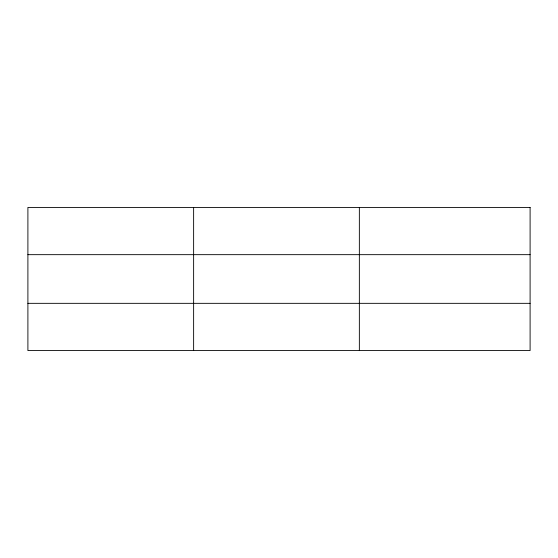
<?xml version="1.0" encoding="UTF-8"?>
<svg xmlns="http://www.w3.org/2000/svg" width="558" height="558" viewBox="0 0 558 558"><rect width="100%" height="100%" fill="white"/><g stroke="black" fill="none" stroke-linecap="round" stroke-linejoin="round"><path stroke-width="0.84" d="M193.626 207.43L193.626 350.57M359.352 207.43L359.352 350.57M27.9 254.664L530.1 254.664M27.9 303.336L530.1 303.336M530.1 207.43L530.1 350.57L27.9 350.57L27.9 207.43L530.1 207.43"/></g></svg>
